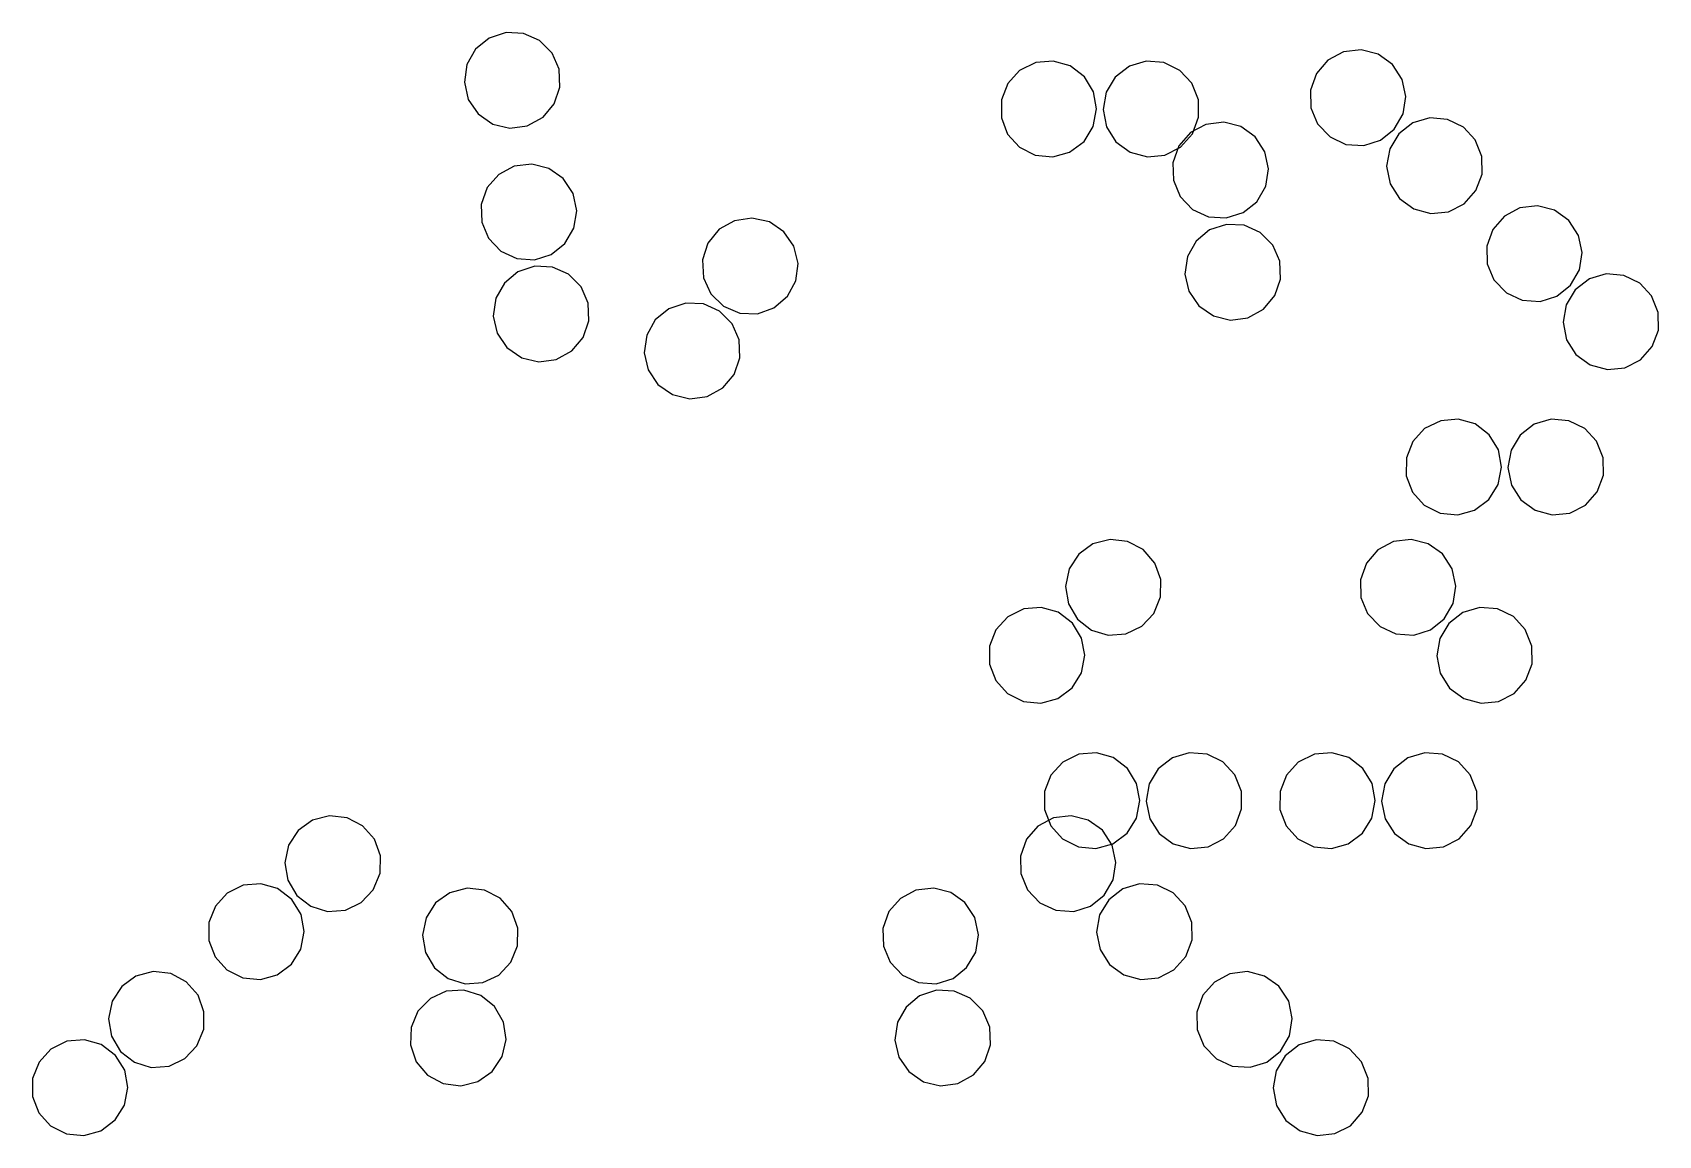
# Model space of a CAD drawing. Header units: metres. Extents: x -382 to 382, y -161 to 360.
# Drawn here: x 212.4 to 381.6, y 71.3 to 186 of the extents above; entities that cross this region are included whole.
import ezdxf

# ---------------------------------------------------------------- set-up
doc = ezdxf.new("R2010")
doc.units = ezdxf.units.M

msp = doc.modelspace()

# ---------------------------------------------------------------- linework, layer by layer
for p, q in [((259.93, 185.42, -623.54), (258.52, 184.26, -623.54)), ((261.7, 186, -623.54), (259.93, 185.42, -623.54)), ((263.52, 185.91, -623.54), (261.7, 186, -623.54)), ((265.18, 185.17, -623.54), (263.52, 185.91, -623.54)), ((266.5, 183.85, -623.54), (265.18, 185.17, -623.54)), ((257.63, 182.67, -623.54), (257.36, 180.83, -623.54)), ((258.52, 184.26, -623.54), (257.63, 182.67, -623.54)), ((267.23, 182.18, -623.54), (266.5, 183.85, -623.54)), ((316.79, 182.87, -623.54), (315.11, 182.05, -623.54)), ((318.6, 183.03, -623.54), (316.79, 182.87, -623.54)), ((320.35, 182.53, -623.54), (318.6, 183.03, -623.54)), ((328.27, 183.03, -623.54), (326.52, 182.51, -623.54)), ((330.12, 182.87, -623.54), (328.27, 183.03, -623.54)), ((331.76, 182.07, -623.54), (330.12, 182.87, -623.54)), ((347.18, 183.13, -623.54), (345.98, 181.75, -623.54)), ((348.79, 183.98, -623.54), (347.18, 183.13, -623.54)), ((350.64, 184.2, -623.54), (348.79, 183.98, -623.54)), ((352.4, 183.75, -623.54), (350.64, 184.2, -623.54)), ((353.89, 182.69, -623.54), (352.4, 183.75, -623.54)), ((354.91, 181.13, -623.54), (353.89, 182.69, -623.54)), ((267.3, 180.31, -623.54), (267.23, 182.18, -623.54)), ((315.11, 182.05, -623.54), (313.88, 180.7, -623.54)), ((321.84, 181.4, -623.54), (320.35, 182.53, -623.54)), ((322.79, 179.84, -623.54), (321.84, 181.4, -623.54)), ((325.04, 181.36, -623.54), (324.11, 179.8, -623.54)), ((326.52, 182.51, -623.54), (325.04, 181.36, -623.54)), ((333.01, 180.74, -623.54), (331.76, 182.07, -623.54)), ((345.98, 181.75, -623.54), (345.35, 180, -623.54)), ((355.29, 179.35, -623.54), (354.91, 181.13, -623.54)), ((257.36, 180.83, -623.54), (257.77, 179.05, -623.54)), ((266.71, 178.59, -623.54), (267.3, 180.31, -623.54)), ((313.88, 180.7, -623.54), (313.21, 179.01, -623.54)), ((323.12, 178.05, -623.54), (322.79, 179.84, -623.54)), ((324.11, 179.8, -623.54), (323.79, 178.01, -623.54)), ((333.7, 179.01, -623.54), (333.01, 180.74, -623.54)), ((345.35, 180, -623.54), (345.4, 178.17, -623.54)), ((355.01, 177.55, -623.54), (355.29, 179.35, -623.54)), ((257.77, 179.05, -623.54), (258.79, 177.54, -623.54)), ((265.54, 177.19, -623.54), (266.71, 178.59, -623.54)), ((313.21, 179.01, -623.54), (313.21, 177.14, -623.54)), ((322.77, 176.22, -623.54), (323.12, 178.05, -623.54)), ((323.79, 178.01, -623.54), (324.15, 176.18, -623.54)), ((333.71, 177.19, -623.54), (333.7, 179.01, -623.54)), ((345.4, 178.17, -623.54), (346.1, 176.49, -623.54)), ((258.79, 177.54, -623.54), (260.33, 176.48, -623.54)), ((260.33, 176.48, -623.54), (262.1, 176.05, -623.54)), ((262.1, 176.05, -623.54), (263.9, 176.29, -623.54)), ((263.9, 176.29, -623.54), (265.54, 177.19, -623.54)), ((313.21, 177.14, -623.54), (313.86, 175.44, -623.54)), ((321.81, 174.67, -623.54), (322.77, 176.22, -623.54)), ((324.15, 176.18, -623.54), (325.13, 174.64, -623.54)), ((334.49, 176.45, -623.54), (332.88, 175.6, -623.54)), ((333.08, 175.48, -623.54), (333.71, 177.19, -623.54)), ((336.34, 176.67, -623.54), (334.49, 176.45, -623.54)), ((338.1, 176.22, -623.54), (336.34, 176.67, -623.54)), ((339.59, 175.16, -623.54), (338.1, 176.22, -623.54)), ((346.1, 176.49, -623.54), (347.39, 175.14, -623.54)), ((352.64, 174.8, -623.54), (354.07, 175.94, -623.54)), ((354.07, 175.94, -623.54), (355.01, 177.55, -623.54)), ((356.01, 176.6, -623.54), (354.54, 175.46, -623.54)), ((357.76, 177.12, -623.54), (356.01, 176.6, -623.54)), ((359.62, 176.97, -623.54), (357.76, 177.12, -623.54)), ((361.26, 176.17, -623.54), (359.62, 176.97, -623.54)), ((362.5, 174.84, -623.54), (361.26, 176.17, -623.54)), ((313.86, 175.44, -623.54), (315.08, 174.09, -623.54)), ((320.31, 173.56, -623.54), (321.81, 174.67, -623.54)), ((325.13, 174.64, -623.54), (326.6, 173.56, -623.54)), ((331.68, 174.22, -623.54), (331.05, 172.46, -623.54)), ((332.88, 175.6, -623.54), (331.68, 174.22, -623.54)), ((331.83, 174.09, -623.54), (333.08, 175.48, -623.54)), ((340.61, 173.6, -623.54), (339.59, 175.16, -623.54)), ((347.39, 175.14, -623.54), (349.04, 174.37, -623.54)), ((349.04, 174.37, -623.54), (350.9, 174.25, -623.54)), ((350.9, 174.25, -623.54), (352.64, 174.8, -623.54)), ((354.54, 175.46, -623.54), (353.6, 173.9, -623.54)), ((363.19, 173.11, -623.54), (362.5, 174.84, -623.54)), ((315.08, 174.09, -623.54), (316.74, 173.25, -623.54)), ((316.74, 173.25, -623.54), (318.56, 173.07, -623.54)), ((318.56, 173.07, -623.54), (320.31, 173.56, -623.54)), ((326.6, 173.56, -623.54), (328.4, 173.07, -623.54)), ((328.4, 173.07, -623.54), (330.21, 173.26, -623.54)), ((330.21, 173.26, -623.54), (331.83, 174.09, -623.54)), ((340.99, 171.82, -623.54), (340.61, 173.6, -623.54)), ((353.6, 173.9, -623.54), (353.28, 172.1, -623.54)), ((363.21, 171.28, -623.54), (363.19, 173.11, -623.54)), ((260.93, 171.24, -623.54), (259.74, 169.87, -623.54)), ((262.54, 172.1, -623.54), (260.93, 171.24, -623.54)), ((264.39, 172.32, -623.54), (262.54, 172.1, -623.54)), ((266.16, 171.86, -623.54), (264.39, 172.32, -623.54)), ((267.64, 170.81, -623.54), (266.16, 171.86, -623.54)), ((268.67, 169.25, -623.54), (267.64, 170.81, -623.54)), ((331.05, 172.46, -623.54), (331.1, 170.64, -623.54)), ((340.71, 170.02, -623.54), (340.99, 171.82, -623.54)), ((353.28, 172.1, -623.54), (353.65, 170.28, -623.54)), ((362.57, 169.58, -623.54), (363.21, 171.28, -623.54)), ((259.74, 169.87, -623.54), (259.11, 168.11, -623.54)), ((269.05, 167.46, -623.54), (268.67, 169.25, -623.54)), ((331.1, 170.64, -623.54), (331.8, 168.96, -623.54)), ((339.77, 168.41, -623.54), (340.71, 170.02, -623.54)), ((353.65, 170.28, -623.54), (354.63, 168.74, -623.54)), ((361.33, 168.18, -623.54), (362.57, 169.58, -623.54)), ((259.11, 168.11, -623.54), (259.16, 166.29, -623.54)), ((268.76, 165.66, -623.54), (269.05, 167.46, -623.54)), ((331.8, 168.96, -623.54), (333.09, 167.61, -623.54)), ((333.09, 167.61, -623.54), (334.74, 166.84, -623.54)), ((338.34, 167.27, -623.54), (339.77, 168.41, -623.54)), ((354.63, 168.74, -623.54), (356.09, 167.66, -623.54)), ((356.09, 167.66, -623.54), (357.89, 167.17, -623.54)), ((359.7, 167.36, -623.54), (361.33, 168.18, -623.54)), ((367.13, 167.76, -623.54), (365.52, 166.91, -623.54)), ((368.98, 167.98, -623.54), (367.13, 167.76, -623.54)), ((370.75, 167.53, -623.54), (368.98, 167.98, -623.54)), ((372.23, 166.47, -623.54), (370.75, 167.53, -623.54)), ((259.16, 166.29, -623.54), (259.86, 164.61, -623.54)), ((285.46, 166.43, -623.54), (283.87, 165.54, -623.54)), ((287.26, 166.71, -623.54), (285.46, 166.43, -623.54)), ((289.08, 166.3, -623.54), (287.26, 166.71, -623.54)), ((290.59, 165.28, -623.54), (289.08, 166.3, -623.54)), ((334.74, 166.84, -623.54), (336.6, 166.72, -623.54)), ((336.64, 166.05, -623.54), (334.87, 165.47, -623.54)), ((336.6, 166.72, -623.54), (338.34, 167.27, -623.54)), ((338.46, 165.96, -623.54), (336.64, 166.05, -623.54)), ((340.13, 165.22, -623.54), (338.46, 165.96, -623.54)), ((357.89, 167.17, -623.54), (359.7, 167.36, -623.54)), ((365.52, 166.91, -623.54), (364.33, 165.53, -623.54)), ((373.25, 164.91, -623.54), (372.23, 166.47, -623.54)), ((259.86, 164.61, -623.54), (261.15, 163.26, -623.54)), ((266.4, 162.92, -623.54), (267.82, 164.05, -623.54)), ((267.82, 164.05, -623.54), (268.76, 165.66, -623.54)), ((282.69, 164.09, -623.54), (282.13, 162.36, -623.54)), ((283.87, 165.54, -623.54), (282.69, 164.09, -623.54)), ((291.64, 163.79, -623.54), (290.59, 165.28, -623.54)), ((333.46, 164.31, -623.54), (332.57, 162.72, -623.54)), ((334.87, 165.47, -623.54), (333.46, 164.31, -623.54)), ((341.44, 163.9, -623.54), (340.13, 165.22, -623.54)), ((364.33, 165.53, -623.54), (363.7, 163.77, -623.54)), ((373.63, 163.13, -623.54), (373.25, 164.91, -623.54)), ((261.15, 163.26, -623.54), (262.8, 162.49, -623.54)), ((262.8, 162.49, -623.54), (264.66, 162.37, -623.54)), ((264.66, 162.37, -623.54), (266.4, 162.92, -623.54)), ((282.13, 162.36, -623.54), (282.24, 160.49, -623.54)), ((292.08, 161.98, -623.54), (291.64, 163.79, -623.54)), ((332.57, 162.72, -623.54), (332.3, 160.88, -623.54)), ((342.17, 162.23, -623.54), (341.44, 163.9, -623.54)), ((363.7, 163.77, -623.54), (363.75, 161.95, -623.54)), ((373.35, 161.33, -623.54), (373.63, 163.13, -623.54)), ((262.93, 161.12, -623.54), (261.52, 159.95, -623.54)), ((264.7, 161.7, -623.54), (262.93, 161.12, -623.54)), ((266.52, 161.61, -623.54), (264.7, 161.7, -623.54)), ((268.18, 160.87, -623.54), (266.52, 161.61, -623.54)), ((269.5, 159.54, -623.54), (268.18, 160.87, -623.54)), ((291.85, 160.17, -623.54), (292.08, 161.98, -623.54)), ((332.3, 160.88, -623.54), (332.71, 159.1, -623.54)), ((342.24, 160.36, -623.54), (342.17, 162.23, -623.54)), ((363.75, 161.95, -623.54), (364.44, 160.27, -623.54)), ((372.41, 159.72, -623.54), (373.35, 161.33, -623.54)), ((376.1, 160.9, -623.54), (374.36, 160.38, -623.54)), ((377.96, 160.75, -623.54), (376.1, 160.9, -623.54)), ((379.6, 159.95, -623.54), (377.96, 160.75, -623.54)), ((261.52, 159.95, -623.54), (260.62, 158.37, -623.54)), ((270.22, 157.87, -623.54), (269.5, 159.54, -623.54)), ((282.24, 160.49, -623.54), (283, 158.84, -623.54)), ((290.98, 158.57, -623.54), (291.85, 160.17, -623.54)), ((332.71, 159.1, -623.54), (333.73, 157.59, -623.54)), ((341.65, 158.64, -623.54), (342.24, 160.36, -623.54)), ((364.44, 160.27, -623.54), (365.73, 158.92, -623.54)), ((370.99, 158.58, -623.54), (372.41, 159.72, -623.54)), ((372.88, 159.24, -623.54), (371.94, 157.68, -623.54)), ((374.36, 160.38, -623.54), (372.88, 159.24, -623.54)), ((380.84, 158.62, -623.54), (379.6, 159.95, -623.54)), ((260.62, 158.37, -623.54), (260.36, 156.52, -623.54)), ((270.3, 156.01, -623.54), (270.22, 157.87, -623.54)), ((278.63, 157.28, -623.54), (277.22, 156.12, -623.54)), ((280.4, 157.87, -623.54), (278.63, 157.28, -623.54)), ((282.22, 157.78, -623.54), (280.4, 157.87, -623.54)), ((283.88, 157.04, -623.54), (282.22, 157.78, -623.54)), ((283, 158.84, -623.54), (284.3, 157.56, -623.54)), ((284.3, 157.56, -623.54), (286.01, 156.83, -623.54)), ((287.83, 156.76, -623.54), (289.56, 157.36, -623.54)), ((289.56, 157.36, -623.54), (290.98, 158.57, -623.54)), ((333.73, 157.59, -623.54), (335.27, 156.53, -623.54)), ((340.48, 157.24, -623.54), (341.65, 158.64, -623.54)), ((365.73, 158.92, -623.54), (367.39, 158.15, -623.54)), ((367.39, 158.15, -623.54), (369.25, 158.03, -623.54)), ((369.25, 158.03, -623.54), (370.99, 158.58, -623.54)), ((371.94, 157.68, -623.54), (371.63, 155.88, -623.54)), ((381.53, 156.88, -623.54), (380.84, 158.62, -623.54)), ((260.36, 156.52, -623.54), (260.77, 154.75, -623.54)), ((269.71, 154.29, -623.54), (270.3, 156.01, -623.54)), ((277.22, 156.12, -623.54), (276.33, 154.54, -623.54)), ((285.2, 155.71, -623.54), (283.88, 157.04, -623.54)), ((285.93, 154.04, -623.54), (285.2, 155.71, -623.54)), ((286.01, 156.83, -623.54), (287.83, 156.76, -623.54)), ((335.27, 156.53, -623.54), (337.04, 156.1, -623.54)), ((337.04, 156.1, -623.54), (338.85, 156.34, -623.54)), ((338.85, 156.34, -623.54), (340.48, 157.24, -623.54)), ((371.63, 155.88, -623.54), (371.99, 154.05, -623.54)), ((381.55, 155.06, -623.54), (381.53, 156.88, -623.54)), ((260.77, 154.75, -623.54), (261.79, 153.24, -623.54)), ((268.54, 152.89, -623.54), (269.71, 154.29, -623.54)), ((276.33, 154.54, -623.54), (276.06, 152.69, -623.54)), ((286, 152.18, -623.54), (285.93, 154.04, -623.54)), ((371.99, 154.05, -623.54), (372.97, 152.52, -623.54)), ((380.91, 153.35, -623.54), (381.55, 155.06, -623.54)), ((261.79, 153.24, -623.54), (263.32, 152.17, -623.54)), ((266.9, 151.99, -623.54), (268.54, 152.89, -623.54)), ((276.06, 152.69, -623.54), (276.47, 150.92, -623.54)), ((372.97, 152.52, -623.54), (374.44, 151.43, -623.54)), ((379.67, 151.96, -623.54), (380.91, 153.35, -623.54)), ((263.32, 152.17, -623.54), (265.1, 151.75, -623.54)), ((265.1, 151.75, -623.54), (266.9, 151.99, -623.54)), ((276.47, 150.92, -623.54), (277.49, 149.41, -623.54)), ((285.41, 150.45, -623.54), (286, 152.18, -623.54)), ((374.44, 151.43, -623.54), (376.24, 150.94, -623.54)), ((376.24, 150.94, -623.54), (378.05, 151.14, -623.54)), ((378.05, 151.14, -623.54), (379.67, 151.96, -623.54)), ((277.49, 149.41, -623.54), (279.02, 148.34, -623.54)), ((282.6, 148.16, -623.54), (284.24, 149.06, -623.54)), ((284.24, 149.06, -623.54), (285.41, 150.45, -623.54)), ((279.02, 148.34, -623.54), (280.8, 147.92, -623.54)), ((280.8, 147.92, -623.54), (282.6, 148.16, -623.54)), ((358.9, 145.63, -623.54), (357.23, 144.81, -623.54)), ((360.72, 145.79, -623.54), (358.9, 145.63, -623.54)), ((362.47, 145.29, -623.54), (360.72, 145.79, -623.54)), ((370.38, 145.79, -623.54), (368.63, 145.27, -623.54)), ((372.24, 145.63, -623.54), (370.38, 145.79, -623.54)), ((373.88, 144.83, -623.54), (372.24, 145.63, -623.54)), ((357.23, 144.81, -623.54), (356, 143.46, -623.54)), ((363.95, 144.16, -623.54), (362.47, 145.29, -623.54)), ((364.9, 142.61, -623.54), (363.95, 144.16, -623.54)), ((367.16, 144.13, -623.54), (366.22, 142.56, -623.54)), ((368.63, 145.27, -623.54), (367.16, 144.13, -623.54)), ((375.12, 143.5, -623.54), (373.88, 144.83, -623.54)), ((356, 143.46, -623.54), (355.33, 141.77, -623.54)), ((365.24, 140.81, -623.54), (364.9, 142.61, -623.54)), ((366.22, 142.56, -623.54), (365.9, 140.77, -623.54)), ((375.81, 141.77, -623.54), (375.12, 143.5, -623.54)), ((355.33, 141.77, -623.54), (355.32, 139.9, -623.54)), ((364.89, 138.98, -623.54), (365.24, 140.81, -623.54)), ((365.9, 140.77, -623.54), (366.27, 138.94, -623.54)), ((375.83, 139.95, -623.54), (375.81, 141.77, -623.54)), ((355.32, 139.9, -623.54), (355.97, 138.2, -623.54)), ((363.92, 137.44, -623.54), (364.89, 138.98, -623.54)), ((366.27, 138.94, -623.54), (367.25, 137.4, -623.54)), ((375.19, 138.24, -623.54), (375.83, 139.95, -623.54)), ((355.97, 138.2, -623.54), (357.19, 136.85, -623.54)), ((362.43, 136.32, -623.54), (363.92, 137.44, -623.54)), ((367.25, 137.4, -623.54), (368.71, 136.32, -623.54)), ((373.95, 136.85, -623.54), (375.19, 138.24, -623.54)), ((357.19, 136.85, -623.54), (358.86, 136.01, -623.54)), ((358.86, 136.01, -623.54), (360.67, 135.83, -623.54)), ((360.67, 135.83, -623.54), (362.43, 136.32, -623.54)), ((368.71, 136.32, -623.54), (370.51, 135.83, -623.54)), ((370.51, 135.83, -623.54), (372.32, 136.02, -623.54)), ((372.32, 136.02, -623.54), (373.95, 136.85, -623.54)), ((322.72, 132.81, -623.54), (321.25, 131.74, -623.54)), ((324.53, 133.29, -623.54), (322.72, 132.81, -623.54)), ((326.34, 133.08, -623.54), (324.53, 133.29, -623.54)), ((327.95, 132.24, -623.54), (326.34, 133.08, -623.54)), ((329.18, 130.83, -623.54), (327.95, 132.24, -623.54)), ((352.38, 132.21, -623.54), (351.19, 130.83, -623.54)), ((353.99, 133.06, -623.54), (352.38, 132.21, -623.54)), ((355.84, 133.29, -623.54), (353.99, 133.06, -623.54)), ((357.61, 132.83, -623.54), (355.84, 133.29, -623.54)), ((359.09, 131.77, -623.54), (357.61, 132.83, -623.54)), ((320.26, 130.21, -623.54), (319.88, 128.39, -623.54)), ((321.25, 131.74, -623.54), (320.26, 130.21, -623.54)), ((329.81, 129.12, -623.54), (329.18, 130.83, -623.54)), ((351.19, 130.83, -623.54), (350.56, 129.08, -623.54)), ((360.11, 130.21, -623.54), (359.09, 131.77, -623.54)), ((360.49, 128.43, -623.54), (360.11, 130.21, -623.54)), ((329.77, 127.3, -623.54), (329.81, 129.12, -623.54)), ((350.56, 129.08, -623.54), (350.61, 127.26, -623.54)), ((319.88, 128.39, -623.54), (320.18, 126.59, -623.54)), ((329.07, 125.57, -623.54), (329.77, 127.3, -623.54)), ((350.61, 127.26, -623.54), (351.3, 125.57, -623.54)), ((360.21, 126.63, -623.54), (360.49, 128.43, -623.54)), ((313.88, 125.22, -623.54), (312.64, 123.88, -623.54)), ((315.55, 126.05, -623.54), (313.88, 125.22, -623.54)), ((317.36, 126.21, -623.54), (315.55, 126.05, -623.54)), ((319.12, 125.71, -623.54), (317.36, 126.21, -623.54)), ((320.6, 124.58, -623.54), (319.12, 125.71, -623.54)), ((320.18, 126.59, -623.54), (321.13, 124.99, -623.54)), ((327.81, 124.25, -623.54), (329.07, 125.57, -623.54)), ((351.3, 125.57, -623.54), (352.59, 124.23, -623.54)), ((359.27, 125.02, -623.54), (360.21, 126.63, -623.54)), ((361.22, 125.69, -623.54), (359.74, 124.54, -623.54)), ((362.96, 126.2, -623.54), (361.22, 125.69, -623.54)), ((364.82, 126.05, -623.54), (362.96, 126.2, -623.54)), ((366.46, 125.25, -623.54), (364.82, 126.05, -623.54)), ((367.7, 123.92, -623.54), (366.46, 125.25, -623.54)), ((312.64, 123.88, -623.54), (311.98, 122.19, -623.54)), ((321.55, 123.02, -623.54), (320.6, 124.58, -623.54)), ((321.13, 124.99, -623.54), (322.57, 123.86, -623.54)), ((322.57, 123.86, -623.54), (324.31, 123.33, -623.54)), ((324.31, 123.33, -623.54), (326.17, 123.47, -623.54)), ((326.17, 123.47, -623.54), (327.81, 124.25, -623.54)), ((352.59, 124.23, -623.54), (354.25, 123.46, -623.54)), ((354.25, 123.46, -623.54), (356.11, 123.33, -623.54)), ((356.11, 123.33, -623.54), (357.85, 123.88, -623.54)), ((357.85, 123.88, -623.54), (359.27, 125.02, -623.54)), ((359.74, 124.54, -623.54), (358.8, 122.98, -623.54)), ((368.39, 122.19, -623.54), (367.7, 123.92, -623.54)), ((311.98, 122.19, -623.54), (311.97, 120.32, -623.54)), ((321.88, 121.23, -623.54), (321.55, 123.02, -623.54)), ((358.8, 122.98, -623.54), (358.49, 121.19, -623.54)), ((368.41, 120.36, -623.54), (368.39, 122.19, -623.54)), ((311.97, 120.32, -623.54), (312.62, 118.62, -623.54)), ((321.54, 119.4, -623.54), (321.88, 121.23, -623.54)), ((358.49, 121.19, -623.54), (358.85, 119.36, -623.54)), ((367.77, 118.66, -623.54), (368.41, 120.36, -623.54)), ((312.62, 118.62, -623.54), (313.84, 117.26, -623.54)), ((320.57, 117.85, -623.54), (321.54, 119.4, -623.54)), ((358.85, 119.36, -623.54), (359.83, 117.82, -623.54)), ((366.53, 117.27, -623.54), (367.77, 118.66, -623.54)), ((313.84, 117.26, -623.54), (315.51, 116.43, -623.54)), ((317.32, 116.25, -623.54), (319.08, 116.74, -623.54)), ((319.08, 116.74, -623.54), (320.57, 117.85, -623.54)), ((359.83, 117.82, -623.54), (361.3, 116.74, -623.54)), ((361.3, 116.74, -623.54), (363.1, 116.25, -623.54)), ((364.91, 116.44, -623.54), (366.53, 117.27, -623.54)), ((315.51, 116.43, -623.54), (317.32, 116.25, -623.54)), ((363.1, 116.25, -623.54), (364.91, 116.44, -623.54)), ((319.6, 110.11, -623.54), (318.37, 108.77, -623.54)), ((321.27, 110.94, -623.54), (319.6, 110.11, -623.54)), ((323.09, 111.09, -623.54), (321.27, 110.94, -623.54)), ((324.84, 110.59, -623.54), (323.09, 111.09, -623.54)), ((326.32, 109.46, -623.54), (324.84, 110.59, -623.54)), ((331, 110.57, -623.54), (329.53, 109.43, -623.54)), ((332.75, 111.09, -623.54), (331, 110.57, -623.54)), ((334.61, 110.94, -623.54), (332.75, 111.09, -623.54)), ((336.25, 110.14, -623.54), (334.61, 110.94, -623.54)), ((337.49, 108.8, -623.54), (336.25, 110.14, -623.54)), ((344.09, 110.11, -623.54), (342.86, 108.77, -623.54)), ((345.76, 110.94, -623.54), (344.09, 110.11, -623.54)), ((347.57, 111.09, -623.54), (345.76, 110.94, -623.54)), ((349.33, 110.59, -623.54), (347.57, 111.09, -623.54)), ((350.81, 109.46, -623.54), (349.33, 110.59, -623.54)), ((355.49, 110.57, -623.54), (354.02, 109.43, -623.54)), ((357.24, 111.09, -623.54), (355.49, 110.57, -623.54)), ((359.1, 110.94, -623.54), (357.24, 111.09, -623.54)), ((360.74, 110.14, -623.54), (359.1, 110.94, -623.54)), ((361.98, 108.8, -623.54), (360.74, 110.14, -623.54)), ((318.37, 108.77, -623.54), (317.7, 107.07, -623.54)), ((327.28, 107.91, -623.54), (326.32, 109.46, -623.54)), ((329.53, 109.43, -623.54), (328.59, 107.87, -623.54)), ((338.18, 107.07, -623.54), (337.49, 108.8, -623.54)), ((342.86, 108.77, -623.54), (342.19, 107.07, -623.54)), ((351.76, 107.91, -623.54), (350.81, 109.46, -623.54)), ((354.02, 109.43, -623.54), (353.08, 107.87, -623.54)), ((362.67, 107.07, -623.54), (361.98, 108.8, -623.54)), ((317.7, 107.07, -623.54), (317.69, 105.21, -623.54)), ((327.61, 106.12, -623.54), (327.28, 107.91, -623.54)), ((328.59, 107.87, -623.54), (328.28, 106.07, -623.54)), ((338.2, 105.25, -623.54), (338.18, 107.07, -623.54)), ((342.19, 107.07, -623.54), (342.18, 105.21, -623.54)), ((352.1, 106.12, -623.54), (351.76, 107.91, -623.54)), ((353.08, 107.87, -623.54), (352.76, 106.07, -623.54)), ((362.69, 105.25, -623.54), (362.67, 107.07, -623.54)), ((317.69, 105.21, -623.54), (318.34, 103.5, -623.54)), ((327.26, 104.28, -623.54), (327.61, 106.12, -623.54)), ((328.28, 106.07, -623.54), (328.64, 104.24, -623.54)), ((337.56, 103.54, -623.54), (338.2, 105.25, -623.54)), ((342.18, 105.21, -623.54), (342.83, 103.5, -623.54)), ((351.75, 104.28, -623.54), (352.1, 106.12, -623.54)), ((352.76, 106.07, -623.54), (353.13, 104.24, -623.54)), ((362.05, 103.54, -623.54), (362.69, 105.25, -623.54)), ((241.55, 104.07, -623.54), (240.07, 103, -623.54)), ((243.35, 104.55, -623.54), (241.55, 104.07, -623.54)), ((245.16, 104.34, -623.54), (243.35, 104.55, -623.54)), ((246.78, 103.5, -623.54), (245.16, 104.34, -623.54)), ((248.01, 102.1, -623.54), (246.78, 103.5, -623.54)), ((317.01, 103.47, -623.54), (315.82, 102.1, -623.54)), ((318.62, 104.33, -623.54), (317.01, 103.47, -623.54)), ((318.34, 103.5, -623.54), (319.56, 102.15, -623.54)), ((320.47, 104.55, -623.54), (318.62, 104.33, -623.54)), ((322.24, 104.09, -623.54), (320.47, 104.55, -623.54)), ((323.72, 103.04, -623.54), (322.24, 104.09, -623.54)), ((326.29, 102.74, -623.54), (327.26, 104.28, -623.54)), ((328.64, 104.24, -623.54), (329.62, 102.71, -623.54)), ((336.32, 102.15, -623.54), (337.56, 103.54, -623.54)), ((342.83, 103.5, -623.54), (344.05, 102.15, -623.54)), ((350.78, 102.74, -623.54), (351.75, 104.28, -623.54)), ((353.13, 104.24, -623.54), (354.11, 102.71, -623.54)), ((360.81, 102.15, -623.54), (362.05, 103.54, -623.54)), ((239.08, 101.48, -623.54), (238.7, 99.65, -623.54)), ((240.07, 103, -623.54), (239.08, 101.48, -623.54)), ((248.63, 100.39, -623.54), (248.01, 102.1, -623.54)), ((315.82, 102.1, -623.54), (315.19, 100.34, -623.54)), ((319.56, 102.15, -623.54), (321.23, 101.31, -623.54)), ((323.04, 101.14, -623.54), (324.8, 101.62, -623.54)), ((324.74, 101.48, -623.54), (323.72, 103.04, -623.54)), ((325.12, 99.69, -623.54), (324.74, 101.48, -623.54)), ((324.8, 101.62, -623.54), (326.29, 102.74, -623.54)), ((329.62, 102.71, -623.54), (331.08, 101.62, -623.54)), ((331.08, 101.62, -623.54), (332.88, 101.13, -623.54)), ((334.7, 101.32, -623.54), (336.32, 102.15, -623.54)), ((344.05, 102.15, -623.54), (345.72, 101.31, -623.54)), ((347.53, 101.14, -623.54), (349.29, 101.62, -623.54)), ((349.29, 101.62, -623.54), (350.78, 102.74, -623.54)), ((354.11, 102.71, -623.54), (355.57, 101.62, -623.54)), ((355.57, 101.62, -623.54), (357.37, 101.13, -623.54)), ((359.18, 101.32, -623.54), (360.81, 102.15, -623.54)), ((248.6, 98.56, -623.54), (248.63, 100.39, -623.54)), ((315.19, 100.34, -623.54), (315.24, 98.52, -623.54)), ((321.23, 101.31, -623.54), (323.04, 101.14, -623.54)), ((332.88, 101.13, -623.54), (334.7, 101.32, -623.54)), ((345.72, 101.31, -623.54), (347.53, 101.14, -623.54)), ((357.37, 101.13, -623.54), (359.18, 101.32, -623.54)), ((238.7, 99.65, -623.54), (239, 97.85, -623.54)), ((247.89, 96.84, -623.54), (248.6, 98.56, -623.54)), ((315.24, 98.52, -623.54), (315.93, 96.84, -623.54)), ((324.84, 97.89, -623.54), (325.12, 99.69, -623.54)), ((232.7, 96.49, -623.54), (231.47, 95.14, -623.54)), ((234.37, 97.31, -623.54), (232.7, 96.49, -623.54)), ((236.19, 97.47, -623.54), (234.37, 97.31, -623.54)), ((237.94, 96.97, -623.54), (236.19, 97.47, -623.54)), ((239.42, 95.84, -623.54), (237.94, 96.97, -623.54)), ((239, 97.85, -623.54), (239.95, 96.25, -623.54)), ((246.64, 95.52, -623.54), (247.89, 96.84, -623.54)), ((255.85, 96.54, -623.54), (254.37, 95.47, -623.54)), ((257.65, 97.02, -623.54), (255.85, 96.54, -623.54)), ((259.46, 96.81, -623.54), (257.65, 97.02, -623.54)), ((261.08, 95.97, -623.54), (259.46, 96.81, -623.54)), ((304.32, 96.8, -623.54), (302.71, 95.94, -623.54)), ((306.17, 97.02, -623.54), (304.32, 96.8, -623.54)), ((307.94, 96.56, -623.54), (306.17, 97.02, -623.54)), ((309.42, 95.51, -623.54), (307.94, 96.56, -623.54)), ((315.93, 96.84, -623.54), (317.22, 95.49, -623.54)), ((323.9, 96.28, -623.54), (324.84, 97.89, -623.54)), ((325.85, 96.95, -623.54), (324.37, 95.81, -623.54)), ((327.59, 97.47, -623.54), (325.85, 96.95, -623.54)), ((329.45, 97.31, -623.54), (327.59, 97.47, -623.54)), ((331.09, 96.52, -623.54), (329.45, 97.31, -623.54)), ((332.33, 95.18, -623.54), (331.09, 96.52, -623.54)), ((231.47, 95.14, -623.54), (230.8, 93.45, -623.54)), ((240.37, 94.29, -623.54), (239.42, 95.84, -623.54)), ((239.95, 96.25, -623.54), (241.39, 95.13, -623.54)), ((241.39, 95.13, -623.54), (243.13, 94.59, -623.54)), ((243.13, 94.59, -623.54), (244.99, 94.73, -623.54)), ((244.99, 94.73, -623.54), (246.64, 95.52, -623.54)), ((254.37, 95.47, -623.54), (253.38, 93.94, -623.54)), ((262.31, 94.57, -623.54), (261.08, 95.97, -623.54)), ((302.71, 95.94, -623.54), (301.52, 94.57, -623.54)), ((310.44, 93.95, -623.54), (309.42, 95.51, -623.54)), ((317.22, 95.49, -623.54), (318.88, 94.72, -623.54)), ((318.88, 94.72, -623.54), (320.74, 94.6, -623.54)), ((320.74, 94.6, -623.54), (322.48, 95.15, -623.54)), ((322.48, 95.15, -623.54), (323.9, 96.28, -623.54)), ((324.37, 95.81, -623.54), (323.43, 94.25, -623.54)), ((333.02, 93.45, -623.54), (332.33, 95.18, -623.54)), ((230.8, 93.45, -623.54), (230.79, 91.58, -623.54)), ((240.71, 92.5, -623.54), (240.37, 94.29, -623.54)), ((253.38, 93.94, -623.54), (253, 92.12, -623.54)), ((262.93, 92.85, -623.54), (262.31, 94.57, -623.54)), ((301.52, 94.57, -623.54), (300.89, 92.81, -623.54)), ((310.82, 92.16, -623.54), (310.44, 93.95, -623.54)), ((323.43, 94.25, -623.54), (323.12, 92.45, -623.54)), ((333.04, 91.63, -623.54), (333.02, 93.45, -623.54)), ((230.79, 91.58, -623.54), (231.44, 89.88, -623.54)), ((240.36, 90.66, -623.54), (240.71, 92.5, -623.54)), ((253, 92.12, -623.54), (253.3, 90.32, -623.54)), ((262.9, 91.03, -623.54), (262.93, 92.85, -623.54)), ((300.89, 92.81, -623.54), (300.94, 90.99, -623.54)), ((310.54, 90.36, -623.54), (310.82, 92.16, -623.54)), ((323.12, 92.45, -623.54), (323.48, 90.62, -623.54)), ((332.4, 89.92, -623.54), (333.04, 91.63, -623.54)), ((231.44, 89.88, -623.54), (232.66, 88.53, -623.54)), ((239.39, 89.12, -623.54), (240.36, 90.66, -623.54)), ((253.3, 90.32, -623.54), (254.25, 88.72, -623.54)), ((262.19, 89.31, -623.54), (262.9, 91.03, -623.54)), ((300.94, 90.99, -623.54), (301.63, 89.3, -623.54)), ((309.6, 88.75, -623.54), (310.54, 90.36, -623.54)), ((323.48, 90.62, -623.54), (324.46, 89.08, -623.54)), ((331.16, 88.53, -623.54), (332.4, 89.92, -623.54)), ((225.01, 88.33, -623.54), (223.2, 87.85, -623.54)), ((226.82, 88.12, -623.54), (225.01, 88.33, -623.54)), ((228.43, 87.28, -623.54), (226.82, 88.12, -623.54)), ((232.66, 88.53, -623.54), (234.33, 87.69, -623.54)), ((236.14, 87.51, -623.54), (237.9, 88, -623.54)), ((237.9, 88, -623.54), (239.39, 89.12, -623.54)), ((254.25, 88.72, -623.54), (255.69, 87.6, -623.54)), ((259.29, 87.2, -623.54), (260.94, 87.98, -623.54)), ((260.94, 87.98, -623.54), (262.19, 89.31, -623.54)), ((301.63, 89.3, -623.54), (302.92, 87.96, -623.54)), ((302.92, 87.96, -623.54), (304.58, 87.19, -623.54)), ((308.18, 87.62, -623.54), (309.6, 88.75, -623.54)), ((324.46, 89.08, -623.54), (325.93, 88, -623.54)), ((325.93, 88, -623.54), (327.73, 87.51, -623.54)), ((329.54, 87.7, -623.54), (331.16, 88.53, -623.54)), ((336.96, 88.11, -623.54), (335.36, 87.25, -623.54)), ((338.82, 88.33, -623.54), (336.96, 88.11, -623.54)), ((340.58, 87.87, -623.54), (338.82, 88.33, -623.54)), ((221.73, 86.78, -623.54), (220.73, 85.25, -623.54)), ((223.2, 87.85, -623.54), (221.73, 86.78, -623.54)), ((229.66, 85.88, -623.54), (228.43, 87.28, -623.54)), ((234.33, 87.69, -623.54), (236.14, 87.51, -623.54)), ((255.48, 86.3, -623.54), (253.83, 85.54, -623.54)), ((257.3, 86.41, -623.54), (255.48, 86.3, -623.54)), ((255.69, 87.6, -623.54), (257.43, 87.06, -623.54)), ((259.08, 85.84, -623.54), (257.3, 86.41, -623.54)), ((257.43, 87.06, -623.54), (259.29, 87.2, -623.54)), ((304.58, 87.19, -623.54), (306.44, 87.07, -623.54)), ((306.47, 86.4, -623.54), (304.7, 85.81, -623.54)), ((306.44, 87.07, -623.54), (308.18, 87.62, -623.54)), ((308.29, 86.31, -623.54), (306.47, 86.4, -623.54)), ((309.96, 85.57, -623.54), (308.29, 86.31, -623.54)), ((327.73, 87.51, -623.54), (329.54, 87.7, -623.54)), ((335.36, 87.25, -623.54), (334.16, 85.88, -623.54)), ((342.06, 86.82, -623.54), (340.58, 87.87, -623.54)), ((343.09, 85.26, -623.54), (342.06, 86.82, -623.54)), ((220.73, 85.25, -623.54), (220.35, 83.43, -623.54)), ((230.28, 84.16, -623.54), (229.66, 85.88, -623.54)), ((253.83, 85.54, -623.54), (252.52, 84.21, -623.54)), ((260.5, 84.69, -623.54), (259.08, 85.84, -623.54)), ((261.42, 83.07, -623.54), (260.5, 84.69, -623.54)), ((303.3, 84.65, -623.54), (302.4, 83.07, -623.54)), ((304.7, 85.81, -623.54), (303.3, 84.65, -623.54)), ((311.27, 84.24, -623.54), (309.96, 85.57, -623.54)), ((334.16, 85.88, -623.54), (333.53, 84.12, -623.54)), ((343.47, 83.47, -623.54), (343.09, 85.26, -623.54)), ((220.35, 83.43, -623.54), (220.65, 81.63, -623.54)), ((230.25, 82.34, -623.54), (230.28, 84.16, -623.54)), ((252.52, 84.21, -623.54), (251.81, 82.53, -623.54)), ((261.69, 81.27, -623.54), (261.42, 83.07, -623.54)), ((302.4, 83.07, -623.54), (302.14, 81.22, -623.54)), ((312, 82.57, -623.54), (311.27, 84.24, -623.54)), ((333.53, 84.12, -623.54), (333.58, 82.3, -623.54)), ((343.18, 81.67, -623.54), (343.47, 83.47, -623.54)), ((217.84, 81.25, -623.54), (216.03, 81.09, -623.54)), ((219.59, 80.75, -623.54), (217.84, 81.25, -623.54)), ((220.65, 81.63, -623.54), (221.61, 80.03, -623.54)), ((229.55, 80.62, -623.54), (230.25, 82.34, -623.54)), ((251.81, 82.53, -623.54), (251.75, 80.71, -623.54)), ((261.29, 79.49, -623.54), (261.69, 81.27, -623.54)), ((302.14, 81.22, -623.54), (302.55, 79.45, -623.54)), ((312.08, 80.71, -623.54), (312, 82.57, -623.54)), ((333.58, 82.3, -623.54), (334.28, 80.61, -623.54)), ((342.25, 80.06, -623.54), (343.18, 81.67, -623.54)), ((345.94, 81.25, -623.54), (344.19, 80.73, -623.54)), ((347.8, 81.09, -623.54), (345.94, 81.25, -623.54)), ((214.35, 80.27, -623.54), (213.12, 78.92, -623.54)), ((216.03, 81.09, -623.54), (214.35, 80.27, -623.54)), ((221.08, 79.62, -623.54), (219.59, 80.75, -623.54)), ((222.03, 78.07, -623.54), (221.08, 79.62, -623.54)), ((221.61, 80.03, -623.54), (223.04, 78.91, -623.54)), ((228.29, 79.29, -623.54), (229.55, 80.62, -623.54)), ((251.75, 80.71, -623.54), (252.36, 78.95, -623.54)), ((260.26, 77.94, -623.54), (261.29, 79.49, -623.54)), ((311.48, 78.99, -623.54), (312.08, 80.71, -623.54)), ((334.28, 80.61, -623.54), (335.57, 79.27, -623.54)), ((340.82, 78.93, -623.54), (342.25, 80.06, -623.54)), ((342.72, 79.59, -623.54), (341.78, 78.02, -623.54)), ((344.19, 80.73, -623.54), (342.72, 79.59, -623.54)), ((349.43, 80.29, -623.54), (347.8, 81.09, -623.54)), ((350.68, 78.96, -623.54), (349.43, 80.29, -623.54)), ((213.12, 78.92, -623.54), (212.45, 77.23, -623.54)), ((222.36, 76.27, -623.54), (222.03, 78.07, -623.54)), ((223.04, 78.91, -623.54), (224.79, 78.37, -623.54)), ((224.79, 78.37, -623.54), (226.65, 78.51, -623.54)), ((226.65, 78.51, -623.54), (228.29, 79.29, -623.54)), ((252.36, 78.95, -623.54), (253.54, 77.56, -623.54)), ((258.76, 76.89, -623.54), (260.26, 77.94, -623.54)), ((302.55, 79.45, -623.54), (303.57, 77.94, -623.54)), ((303.57, 77.94, -623.54), (305.1, 76.87, -623.54)), ((310.31, 77.59, -623.54), (311.48, 78.99, -623.54)), ((335.57, 79.27, -623.54), (337.22, 78.5, -623.54)), ((337.22, 78.5, -623.54), (339.08, 78.38, -623.54)), ((339.08, 78.38, -623.54), (340.82, 78.93, -623.54)), ((341.78, 78.02, -623.54), (341.46, 76.23, -623.54)), ((351.37, 77.23, -623.54), (350.68, 78.96, -623.54)), ((212.45, 77.23, -623.54), (212.45, 75.36, -623.54)), ((222.01, 74.44, -623.54), (222.36, 76.27, -623.54)), ((253.54, 77.56, -623.54), (255.14, 76.69, -623.54)), ((255.14, 76.69, -623.54), (256.99, 76.45, -623.54)), ((256.99, 76.45, -623.54), (258.76, 76.89, -623.54)), ((305.1, 76.87, -623.54), (306.87, 76.45, -623.54)), ((306.87, 76.45, -623.54), (308.68, 76.69, -623.54)), ((308.68, 76.69, -623.54), (310.31, 77.59, -623.54)), ((341.46, 76.23, -623.54), (341.83, 74.4, -623.54)), ((351.39, 75.41, -623.54), (351.37, 77.23, -623.54)), ((212.45, 75.36, -623.54), (213.1, 73.66, -623.54)), ((221.05, 72.9, -623.54), (222.01, 74.44, -623.54)), ((350.75, 73.7, -623.54), (351.39, 75.41, -623.54)), ((213.1, 73.66, -623.54), (214.32, 72.31, -623.54)), ((219.55, 71.78, -623.54), (221.05, 72.9, -623.54)), ((341.83, 74.4, -623.54), (342.8, 72.86, -623.54)), ((342.8, 72.86, -623.54), (344.27, 71.78, -623.54)), ((349.51, 72.31, -623.54), (350.75, 73.7, -623.54)), ((214.32, 72.31, -623.54), (215.98, 71.47, -623.54)), ((215.98, 71.47, -623.54), (217.8, 71.29, -623.54)), ((217.8, 71.29, -623.54), (219.55, 71.78, -623.54)), ((344.27, 71.78, -623.54), (346.07, 71.29, -623.54)), ((346.07, 71.29, -623.54), (347.88, 71.48, -623.54)), ((347.88, 71.48, -623.54), (349.51, 72.31, -623.54))]:
    msp.add_line(p, q)

doc.saveas('drawing.dxf')
